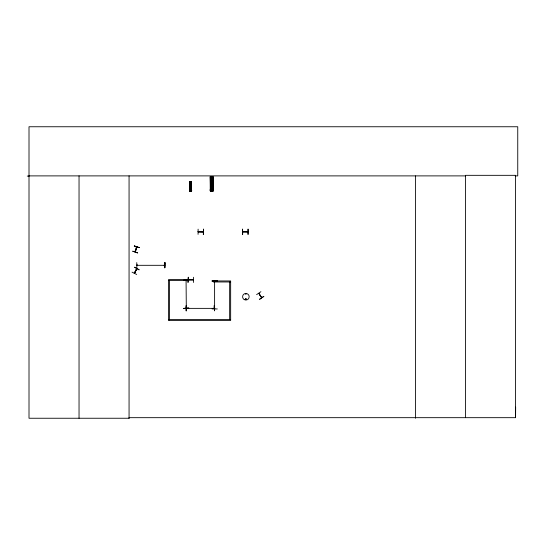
<?xml version="1.0" encoding="UTF-8"?>
<svg xmlns="http://www.w3.org/2000/svg" width="545" height="545" viewBox="0 0 545 545"><rect width="100%" height="100%" fill="white"/><g stroke="black" fill="none" stroke-linecap="round" stroke-linejoin="round"><path stroke-width="0.82" d="M515.202 175.892L517.75 175.892L517.75 126.753L29.008 126.753L29.008 418.247L129.138 418.247L129.07 417.674L515.577 417.674L515.652 407.135M136.1 270.259L136.659 268.603M135.194 251.838L136.897 246.98M135.555 251.524C134.254 253.289 136.625 244.971 136.727 247.539M136.863 247.083L135.398 251.953M186.281 280.205L186.308 280.77L186.097 280.205M214.784 281.009L214.791 281.588L214.607 281.009M245.57 299.178C246.551 298.033 245.89 300.52 245.577 299.001M246.333 299.3C245.584 297.352 245.087 300.867 246.388 299.178M186.301 280.716L186.07 280.219L186.308 308.075M134.486 273.324L134.554 272.725L134.295 273.243M134.329 245.952L139.248 247.675L134.336 245.924M258.78 293.394L261.648 297.686M134.295 273.12L136.638 268.651M245.632 293.898L246.027 294.286L245.754 293.816M211.937 190.253L211.549 190.205M136.795 268.733L134.479 273.277L135.262 271.723M136.693 274.462L132.04 272.132M139.064 269.823L134.554 267.2L139.098 269.761M136.904 268.685L134.526 273.236M136.856 265.136L137.435 265.129L136.87 265.34M164.168 265.136L164.747 265.129M198.108 231.673L198.721 231.911M247.301 231.673L247.88 231.673M136.911 265.136L137.435 265.313M164.222 265.313L164.747 265.313M186.383 308.184L186.84 308.163M214.219 308.368L186.383 308.368L186.853 308.136M202.849 231.645L203.319 231.673M203.21 231.904L198.108 231.85M188.366 279.769L193.516 279.769M243.254 231.673L242.757 231.911L247.886 231.911L242.729 231.85M214.587 308.388L214.607 308.899L214.607 281.063L214.607 281.533M214.784 308.838L214.805 308.388M260.905 291.704L256.6 294.641M263.821 296.425L259.509 299.348L263.787 296.364M198.216 231.645L203.265 231.85M193.407 280.007L188.366 280.001M211.603 190.798L211.624 190.239M242.784 231.618L247.811 231.652M210.111 176.9L213.122 176.859L213.259 190.961L213.054 176.859M210.329 178.331L212.931 178.304M210.343 179.285L212.945 179.257M210.356 180.715L212.959 180.688M210.363 181.989L212.972 181.962M210.384 183.42L212.986 183.392M210.452 189.565L213.054 189.531M210.023 189.98L213.49 189.939M210.023 190.089L213.497 190.048M210.493 191.002L210.343 176.9L210.465 191.009L213.272 190.961M211.562 191.002L211.971 191.002M137.381 265.313L136.911 265.313L164.692 265.313M136.877 267.827L136.768 262.622M185.818 279.919L188.795 280.191L183.583 280.212M212.094 280.954L217.298 280.92M186.274 310.882L186.315 305.67M214.205 305.67L214.498 310.882L214.24 305.67M213.695 308.191L214.219 308.184M213.695 308.368L214.11 308.129M212.094 308.913L217.305 308.954M27.25 176.096L29.008 176.09M29.008 175.892L465.553 175.892M191.581 191.063L189.571 191.077L189.571 181.662L191.581 181.655L191.54 191.063M189.708 182.623L191.445 182.623M189.708 183.256L191.445 183.256M189.708 184.21L191.445 184.21M189.708 185.062L191.445 185.062M189.708 186.015L191.445 186.015M189.708 190.11L191.445 190.11M189.415 190.382L191.731 190.382M189.415 190.45L191.731 190.45M198.108 229.159L198.073 234.364M248.173 229.159L248.145 234.364M198.182 231.87L203.319 231.911M242.675 234.364L242.409 229.159M193.516 277.255L193.557 282.467M168.541 280.586L185.899 280.586L185.899 279.571L168.541 279.571L168.541 320.487L230.658 320.487L230.658 280.954L213.299 280.954L213.299 281.969L230.658 281.969M168.541 319.472L230.658 319.472M168.541 319.758L169.549 319.758L169.549 280.586M134.261 246.17L139.268 247.607M214.819 281.118L214.791 281.533M258.991 293.333L261.62 297.638M259.379 294.314L260.953 296.861M212.891 176.859L213.068 190.968M212.727 176.859L212.802 179.353M212.768 181.008L212.931 190.968L212.754 181.008M212.618 176.859L212.741 179.353M212.55 176.866L212.632 179.353M212.645 181.015L212.707 190.968M212.387 176.866L212.591 190.968M212.271 176.866L212.298 179.353M212.421 190.975L212.312 181.015L212.359 190.975M212.216 176.866L212.23 179.359M212.168 190.975L211.371 190.982M211.024 176.893L211.051 179.38L210.963 176.893M211.072 181.042L211.181 190.995L210.261 191.009L210.172 176.9M211.058 181.042L211.113 190.995M210.847 176.893L210.97 191.002M210.683 176.893L210.711 179.387L210.615 176.893M210.724 181.042L210.833 191.002M210.663 181.042L210.786 191.002M210.459 176.9L210.677 191.002M186.049 305.677L186.083 310.882M164.767 262.615L164.835 267.827M515.577 417.674L515.577 175.327L465.553 175.327L465.553 417.674M415.522 175.892L415.522 418.247M247.955 229.159L247.955 234.364M242.6 229.159L242.634 234.364M229.649 281.969L229.649 319.472M191.459 181.655L191.445 191.063M191.35 181.655L191.309 191.063M191.234 181.655L191.2 191.063M191.125 181.655L191.091 191.063M190.975 181.655L190.968 191.063M190.839 191.063L190.307 191.063M190.185 181.662L190.178 191.077L190.041 181.662M189.953 191.077L189.919 181.662L189.837 191.077M189.708 181.662L189.694 191.077M189.578 181.662L189.612 191.077M129.063 175.892L129.063 418.247M79.039 175.892L79.039 418.247M211.113 182.548C211.848 184.748 212.816 180.967 211.113 182.548M190.198 185.436C190.675 186.915 191.35 184.394 190.198 185.436M132.782 251.197L137.701 252.948L132.776 251.238M165.019 262.615L164.76 267.827L164.992 262.615M217.298 280.702L212.094 281.022L217.298 280.702M188.795 308.075L183.583 308.402L188.795 308.075M203.605 229.159L203.333 234.364L203.605 229.159M188.311 277.255L188.018 282.467L188.27 277.255M244.235 299.593A3.297 3.297 0 0 0 249.174 296.746A3.297 3.297 0 0 0 244.235 293.891A3.297 3.297 0 0 0 244.235 299.593"/></g></svg>
